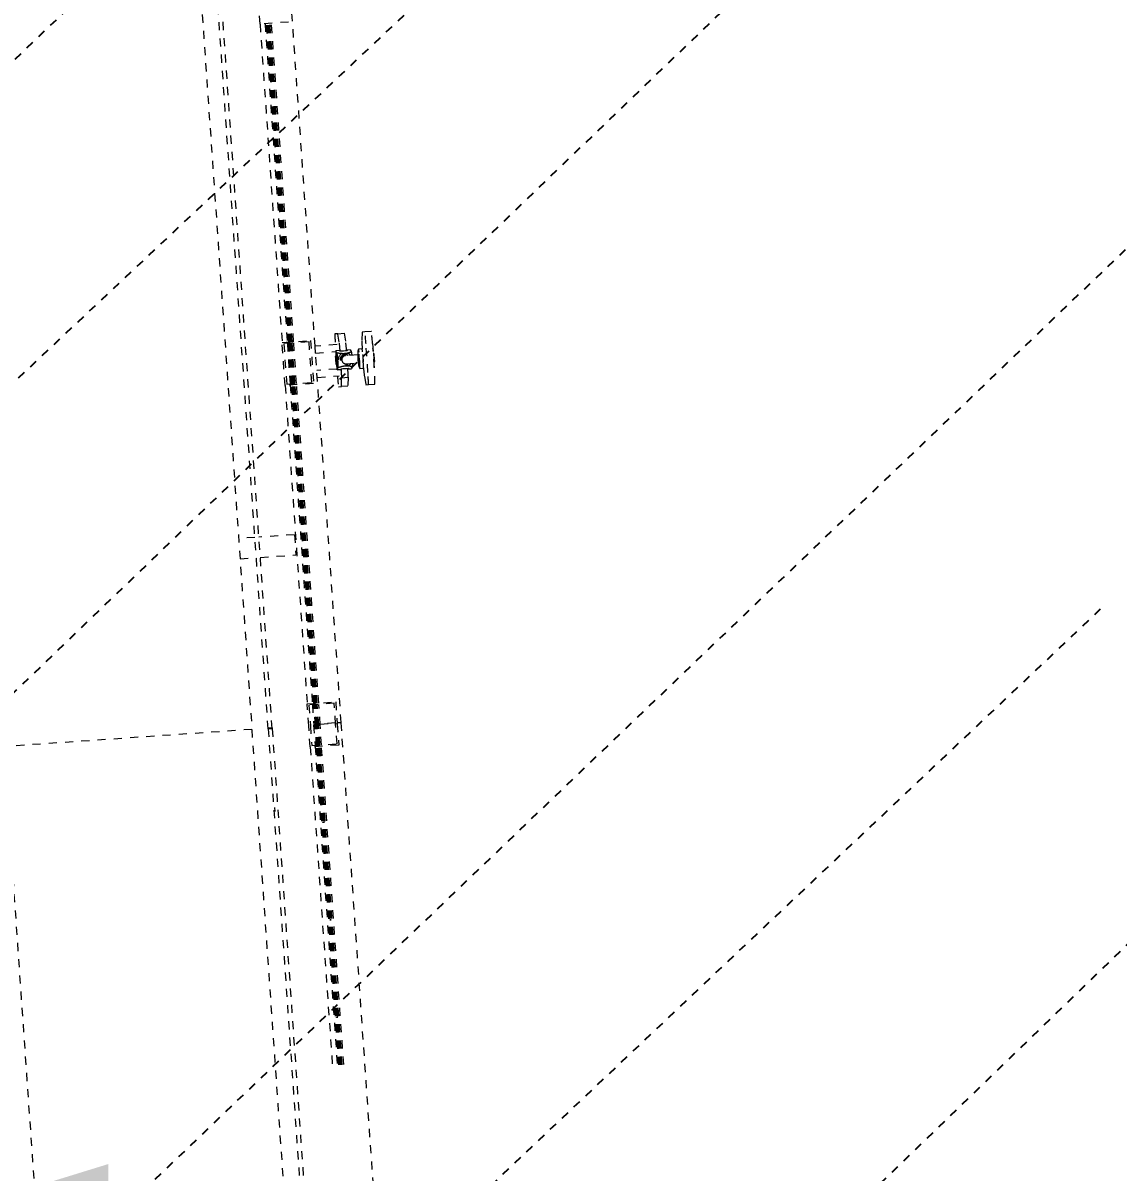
# Model space of a CAD drawing. Header units: millimetres. Extents: x 50357 to 985146, y 723188 to 1803594.
# Drawn here: x 829725.69 to 829739.13, y 818152.37 to 818166.48 of the extents above; entities that cross this region are included whole.
import ezdxf
from ezdxf.xclip import XClip

# ---------------------------------------------------------------- set-up
doc = ezdxf.new("R2010")
doc.units = ezdxf.units.MM
doc.header["$LTSCALE"] = 3
doc.header["$MEASUREMENT"] = 0
for name, pattern in [('DASHED2', [0.375, 0.25, -0.125]), ('Member Hidden', [4.5, 2.5, -2]), ('x-baseplan$0$DGN Style 2', [1.94727e-06, 0, -1.94727e-06])]:
    doc.linetypes.add(name, pattern=pattern)
for name, color, linetype in [('-Section line', 7, 'Continuous'), ('00_Xref', 7, 'Continuous'), ('UAJ-00XREF', 7, 'Continuous')]:
    doc.layers.add(name, color=color, linetype=linetype)
doc.layers.add('A-DETL-MBND', color=5, linetype='Continuous', lineweight=13)
for name, color, linetype, lineweight, true_color in [('A-FLOR', 7, 'Continuous', 5, 0x6e6e6e), ('A-FLOR-HRAL', 7, 'Continuous', 13, 0x6e6e6e), ('A-GENM', 7, 'Continuous', 13, 0x6e6e6e), ('A-MASS', 7, 'Continuous', 13, 0x6e6e6e), ('ADS280__', 7, 'Continuous', 13, 0x6e6e6e), ('ADS280_B', 7, 'Member Hidden', 13, 0x6e6e6e), ('ADS280_BSteel', 7, 'Continuous', 13, 0x6e6e6e)]:
    doc.layers.add(name, color=color, linetype=linetype, lineweight=lineweight, true_color=true_color)
doc.layers.add('x-baseplan$0$AR-ROAD_AR_BS_MI_', color=7, linetype='Continuous', true_color=0x6d6d6d)
doc.styles.add('Style-Arial', font='arial.ttf', dxfattribs={"width": 0.8, "height": 5})

# ---------------------------------------------------------------- blocks, each defined once
blk = doc.blocks.new('x-baseplan')
at = {"layer": 'x-baseplan$0$AR-ROAD_AR_BS_MI_', "linetype": 'x-baseplan$0$DGN Style 2'}
for p, q in [((834346.645, 818162.441), (834356.421, 818171.788)), ((834363.727, 818159.277), (834351.391, 818147.61))]:
    blk.add_line(p, q, dxfattribs=at)
at = {"layer": 'x-baseplan$0$AR-ROAD_AR_BS_MI_', "linetype": 'x-baseplan$0$DGN Style 2', "flags": 128}
for points in [[(834344.3, 818152.397), (834390.259, 818196.619), (834386.818, 818200.143), (834391.109, 818203.966), (834392.83, 818202.077), (834393.295, 818201.794), (834393.576, 818201.688), (834393.868, 818201.62), (834394.166, 818201.591), (834394.466, 818201.601), (834394.761, 818201.651), (834395.048, 818201.739), (834395.32, 818201.864), (834395.574, 818202.023), (834395.804, 818202.215), (834396.008, 818202.435), (834399.614, 818205.947), (834399.783, 818206.439), (834399.785, 818206.739), (834399.717, 818207.03), (834399.583, 818207.298), (834399.391, 818207.527), (834399.15, 818207.705), (834398.874, 818207.822), (834398.579, 818207.871), (834398.281, 818207.851), (834397.995, 818207.761), (834397.517, 818207.745), (834397.217, 818207.732), (834396.917, 818207.718), (834396.618, 818207.701), (834396.318, 818207.682), (834396.019, 818207.661), (834395.72, 818207.638), (834395.421, 818207.612), (834395.122, 818207.585), (834394.824, 818207.556), (834394.525, 818207.524), (834394.227, 818207.49), (834393.929, 818207.455), (834393.632, 818207.417), (834393.334, 818207.377), (834393.037, 818207.335), (834392.721, 818207.219), (834392.44, 818207.115), (834392.159, 818207.009), (834391.878, 818206.903), (834391.598, 818206.796), (834391.318, 818206.687), (834391.039, 818206.578), (834390.76, 818206.468), (834390.481, 818206.357), (834390.203, 818206.245), (834389.925, 818206.132), (834389.647, 818206.018), (834389.37, 818205.904), (834389.093, 818205.788), (834388.82, 818205.664), (834388.55, 818205.533), (834388.284, 818205.395), (834388.022, 818205.249), (834387.763, 818205.097), (834387.509, 818204.938), (834387.259, 818204.772), (834387.014, 818204.599), (834386.773, 818204.42), (834386.538, 818204.234), (834386.307, 818204.042), (834386.082, 818203.844), (834385.862, 818203.64), (834385.647, 818203.431), (834385.438, 818203.215), (834385.235, 818202.994), (834385.038, 818202.768), (834381.177, 818198.847), (834344.706, 818163.727), (834338.874, 818161.007)], [(834402.225, 818192.06), (834402.329, 818192.177), (834402.435, 818192.291), (834402.543, 818192.404), (834402.654, 818192.515), (834402.766, 818192.623), (834402.88, 818192.73), (834402.996, 818192.835), (834403.113, 818192.938), (834403.233, 818193.039), (834403.354, 818193.137), (834403.477, 818193.234), (834403.601, 818193.328), (834403.727, 818193.42), (834403.855, 818193.51), (834403.984, 818193.598), (834404.115, 818193.683), (834404.248, 818193.766), (834404.381, 818193.847), (834404.516, 818193.926), (834404.653, 818194.002), (834404.791, 818194.075), (834404.93, 818194.147), (834405.07, 818194.216), (834405.211, 818194.282), (834405.354, 818194.346), (834405.498, 818194.407), (834405.642, 818194.466), (834405.788, 818194.522), (834405.935, 818194.576), (834406.082, 818194.627), (834406.231, 818194.676), (834406.38, 818194.722), (834406.53, 818194.766), (834406.681, 818194.806), (834406.832, 818194.844), (834406.985, 818194.88), (834407.137, 818194.913), (834407.291, 818194.943), (834407.444, 818194.97), (834407.599, 818194.995), (834407.753, 818195.017), (834407.908, 818195.037), (834408.064, 818195.053), (834408.219, 818195.067), (834408.375, 818195.079), (834408.531, 818195.087), (834408.687, 818195.093), (834408.843, 818195.096), (834409, 818195.097), (834409.156, 818195.094), (834409.312, 818195.089), (834409.468, 818195.081), (834409.624, 818195.071), (834409.78, 818195.057), (834409.935, 818195.041), (834410.09, 818195.023), (834410.245, 818195.001), (834410.399, 818194.977), (834410.608, 818194.94), (834410.815, 818194.9), (834411.022, 818194.856), (834411.228, 818194.808), (834411.433, 818194.756), (834411.638, 818194.701), (834411.841, 818194.643), (834412.043, 818194.581), (834412.244, 818194.515), (834412.444, 818194.446), (834412.643, 818194.374), (834412.84, 818194.298), (834413.036, 818194.218), (834413.231, 818194.136), (834413.424, 818194.049), (834413.616, 818193.96), (834413.806, 818193.867), (834413.994, 818193.771), (834414.181, 818193.671), (834414.366, 818193.568), (834414.549, 818193.462), (834414.73, 818193.353), (834414.909, 818193.241), (834415.086, 818193.126), (834415.262, 818193.007), (834415.435, 818192.886), (834415.606, 818192.761), (834415.775, 818192.634), (834415.871, 818192.56), (834415.966, 818192.484), (834416.059, 818192.407), (834416.151, 818192.329), (834416.242, 818192.248), (834416.331, 818192.166), (834416.419, 818192.083), (834416.506, 818191.998), (834416.591, 818191.912), (834416.674, 818191.824), (834416.756, 818191.734), (834416.836, 818191.644), (834416.915, 818191.551), (834416.992, 818191.458), (834417.068, 818191.363), (834417.141, 818191.267), (834417.213, 818191.169), (834417.284, 818191.071), (834417.352, 818190.971), (834417.419, 818190.87), (834417.484, 818190.768), (834417.548, 818190.664), (834417.609, 818190.56), (834417.669, 818190.454), (834417.727, 818190.348), (834417.783, 818190.24), (834417.837, 818190.132), (834417.889, 818190.022), (834417.939, 818189.912), (834417.987, 818189.801), (834418.034, 818189.689), (834418.078, 818189.576), (834418.121, 818189.463), (834418.161, 818189.349), (834418.199, 818189.234), (834418.236, 818189.118), (834418.27, 818189.002), (834418.303, 818188.885), (834418.333, 818188.768), (834418.361, 818188.65), (834418.387, 818188.532), (834418.412, 818188.413), (834418.434, 818188.294), (834418.454, 818188.174), (834418.48, 818187.99), (834418.504, 818187.806), (834418.524, 818187.622), (834418.541, 818187.437), (834418.554, 818187.252), (834418.565, 818187.066), (834418.572, 818186.881), (834418.576, 818186.695), (834418.577, 818186.509), (834418.574, 818186.324), (834418.568, 818186.138), (834418.559, 818185.953), (834418.547, 818185.767), (834418.532, 818185.582), (834418.513, 818185.398), (834418.491, 818185.213), (834418.466, 818185.029), (834418.438, 818184.846), (834418.406, 818184.663), (834418.371, 818184.48), (834418.334, 818184.299), (834418.292, 818184.118), (834418.248, 818183.937), (834418.201, 818183.758), (834418.15, 818183.579), (834418.097, 818183.401), (834418.04, 818183.225), (834417.98, 818183.049), (834417.917, 818182.874), (834417.852, 818182.7), (834417.783, 818182.528), (834417.711, 818182.357), (834417.636, 818182.187), (834417.558, 818182.018), (834417.477, 818181.851), (834417.394, 818181.686), (834417.307, 818181.521), (834417.218, 818181.359), (834417.126, 818181.197), (834417.03, 818181.038), (834416.933, 818180.88), (834416.832, 818180.724), (834416.729, 818180.57), (834416.623, 818180.417), (834416.514, 818180.267), (834416.403, 818180.118), (834416.289, 818179.971), (834416.173, 818179.826), (834416.054, 818179.684), (834415.814, 818179.41), (834363.266, 818128.887), (834363.18, 818128.784), (834363.092, 818128.681), (834363.002, 818128.581), (834362.911, 818128.482), (834362.818, 818128.384), (834362.723, 818128.288), (834362.627, 818128.194), (834362.529, 818128.101), (834362.429, 818128.011), (834362.328, 818127.922), (834362.225, 818127.834), (834362.121, 818127.749), (834362.015, 818127.665), (834361.908, 818127.584), (834361.8, 818127.504), (834361.69, 818127.426), (834361.579, 818127.35), (834361.466, 818127.276), (834361.352, 818127.204), (834361.237, 818127.134), (834361.121, 818127.065), (834361.003, 818126.999), (834360.885, 818126.935), (834360.765, 818126.874), (834360.644, 818126.814), (834360.522, 818126.756), (834360.4, 818126.701), (834360.276, 818126.647), (834360.151, 818126.596), (834360.026, 818126.547), (834359.899, 818126.5), (834359.772, 818126.455), (834359.644, 818126.413), (834359.516, 818126.373), (834359.386, 818126.335), (834359.256, 818126.299), (834359.126, 818126.266), (834358.995, 818126.235), (834358.863, 818126.206), (834358.731, 818126.18), (834358.598, 818126.155), (834358.465, 818126.134), (834358.332, 818126.114), (834358.198, 818126.097), (834358.064, 818126.082), (834357.93, 818126.069), (834357.796, 818126.059), (834357.661, 818126.051), (834357.526, 818126.046), (834357.392, 818126.043), (834357.257, 818126.042), (834357.122, 818126.044), (834356.988, 818126.048), (834356.853, 818126.054), (834356.718, 818126.062), (834356.584, 818126.073), (834356.45, 818126.087), (834356.316, 818126.102), (834356.183, 818126.12), (834356.049, 818126.141), (834355.916, 818126.163), (834355.784, 818126.188), (834355.652, 818126.216), (834355.521, 818126.245), (834355.39, 818126.277), (834355.259, 818126.311), (834355.13, 818126.348), (834355, 818126.386), (834354.776, 818126.46), (834354.552, 818126.537), (834354.33, 818126.618), (834354.109, 818126.703), (834353.89, 818126.792), (834353.673, 818126.885), (834353.457, 818126.981), (834353.243, 818127.082), (834353.03, 818127.186), (834352.82, 818127.293), (834352.611, 818127.405), (834352.404, 818127.52), (834352.2, 818127.638), (834351.997, 818127.76), (834351.797, 818127.886), (834351.599, 818128.015), (834351.403, 818128.148), (834351.21, 818128.284), (834351.018, 818128.423), (834350.83, 818128.566), (834350.644, 818128.711), (834350.46, 818128.861), (834350.346, 818128.955), (834350.234, 818129.05), (834350.124, 818129.148), (834350.015, 818129.248), (834349.908, 818129.35), (834349.803, 818129.453), (834349.7, 818129.559), (834349.598, 818129.666), (834349.499, 818129.774), (834349.401, 818129.885), (834349.305, 818129.997), (834349.211, 818130.111), (834349.12, 818130.227), (834349.03, 818130.344), (834348.942, 818130.463), (834348.857, 818130.583), (834348.773, 818130.704), (834348.692, 818130.828), (834348.613, 818130.952), (834348.536, 818131.078), (834348.461, 818131.205), (834348.388, 818131.334), (834348.318, 818131.463), (834348.25, 818131.594), (834348.184, 818131.726), (834348.121, 818131.86), (834348.06, 818131.994), (834348.001, 818132.129), (834347.945, 818132.266), (834347.891, 818132.403), (834347.839, 818132.541), (834347.79, 818132.68), (834347.743, 818132.82), (834347.699, 818132.961), (834347.653, 818133.117), (834347.61, 818133.274), (834347.57, 818133.431), (834347.533, 818133.589), (834347.498, 818133.748), (834347.466, 818133.907), (834347.437, 818134.067), (834347.41, 818134.227), (834347.387, 818134.387), (834347.366, 818134.549), (834347.348, 818134.71), (834347.333, 818134.872), (834347.32, 818135.034), (834347.311, 818135.196), (834347.304, 818135.358), (834347.3, 818135.52), (834347.299, 818135.683), (834347.301, 818135.845), (834347.306, 818136.007), (834347.313, 818136.17), (834347.324, 818136.332), (834347.337, 818136.494), (834347.353, 818136.655), (834347.371, 818136.817), (834347.384, 818136.916), (834347.398, 818137.015), (834347.415, 818137.114), (834347.432, 818137.213), (834347.452, 818137.311), (834347.473, 818137.409), (834347.496, 818137.507), (834347.521, 818137.604), (834347.547, 818137.701), (834347.575, 818137.797), (834347.605, 818137.893), (834347.636, 818137.988), (834347.669, 818138.083), (834347.704, 818138.177), (834347.74, 818138.27), (834347.778, 818138.363), (834347.818, 818138.455), (834347.859, 818138.547), (834347.902, 818138.638), (834347.946, 818138.727), (834347.992, 818138.817), (834348.039, 818138.905), (834348.088, 818138.992), (834348.139, 818139.079), (834348.191, 818139.165), (834348.244, 818139.25), (834348.299, 818139.334), (834348.355, 818139.416), (834348.413, 818139.498), (834348.473, 818139.579), (834348.533, 818139.659), (834348.595, 818139.738), (834348.659, 818139.815), (834350.775, 818142.316), (834402.225, 818192.06)], [(834340.284, 818140.931), (834394.617, 818193.001), (834398.741, 818188.692)], [(834358.238, 818169.723), (834356.523, 818167.837), (834343.167, 818155.274)]]:
    blk.add_lwpolyline(points, dxfattribs=at)
blk = doc.blocks.new('Railing - End-Caps_0070CER10-01A-V9-BRIDGE DECK LEVEL')
at = {"layer": 'A-FLOR-HRAL'}
for p, q in [((-39, 0), (-39, 0)), ((39, 0), (40, 0)), ((-37, -2), (-39, -2)), ((-7, -2), (-37, -2)), ((37, -2), (11, -2)), ((40, -2), (37, -2))]:
    blk.add_line(p, q, dxfattribs=at)
blk = doc.blocks.new('Railing - End-Caps_0070CER10-01A-1332043-BRIDGE DECK LEVEL')
at = {"layer": 'A-FLOR-HRAL'}
for p, q in [((-39, 0), (-38, 0)), ((-38, -2), (-39, -2))]:
    blk.add_line(p, q, dxfattribs=at)
blk = doc.blocks.new('Railing - Sabco_Joint-1451159-BRIDGE DECK LEVEL')
at = {"layer": 'A-FLOR-HRAL'}
for p, q in [((-9, 1), (-8, 1)), ((-9, 1), (-9, 0)), ((-8, 1), (-2, 1)), ((-8, 0), (-8, 1)), ((-1, 0), (-1, 1)), ((1, 1), (8, 1)), ((1, 1), (1, 0)), ((8, 1), (9, 1)), ((8, 1), (8, 0)), ((9, 1), (9, 0)), ((-8, 0), (-9, 0)), ((-2, 0), (-8, 0)), ((8, 0), (1, 0)), ((9, 0), (8, 0))]:
    blk.add_line(p, q, dxfattribs=at)
blk = doc.blocks.new('A')
at = {"layer": 'A-DETL-MBND', "color": 8, "linetype": 'DASHED2', "ltscale": 5}
blk.add_line((834553093, 818170798), (834553097, 818170748), dxfattribs=at)
at = {"layer": 'A-FLOR', "color": 8, "linetype": 'DASHED2', "ltscale": 5}
blk.add_line((834551230, 818150677), (834549771, 818171542), dxfattribs=at)
at = {"layer": 'A-FLOR-HRAL', "color": 8, "linetype": 'DASHED2', "ltscale": 5}
for p, q in [((834553014, 818171762), (834550418, 818208885)), ((834553063, 818171765), (834550468, 818208888)), ((834552972, 818180422), (834553246, 818176512)), ((834553265, 818176513), (834552991, 818180424)), ((834553267, 818176513), (834552994, 818180424)), ((834553275, 818176514), (834553001, 818180424)), ((834553276, 818176514), (834553003, 818180424)), ((834553277, 818176514), (834553004, 818180424)), ((834553283, 818176514), (834553010, 818180425)), ((834553284, 818176515), (834553011, 818180425)), ((834553285, 818176515), (834553012, 818180425)), ((834553286, 818176515), (834553013, 818180425)), ((834553293, 818176515), (834553019, 818180426)), ((834553294, 818176515), (834553020, 818180426)), ((834553295, 818176515), (834553022, 818180426)), ((834553303, 818176516), (834553029, 818180426)), ((834553305, 818176516), (834553032, 818180426)), ((834553324, 818176517), (834553051, 818180428)), ((834553339, 818176002), (834553304, 818176501)), ((834553341, 818176002), (834553306, 818176501)), ((834553360, 818176004), (834553325, 818176502)), ((834553247, 818176497), (834553281, 818175998)), ((834553300, 818175999), (834553266, 818176498)), ((834553303, 818176000), (834553268, 818176498)), ((834553311, 818176000), (834553276, 818176499)), ((834553312, 818176000), (834553277, 818176499)), ((834553313, 818176000), (834553278, 818176499)), ((834553319, 818176001), (834553284, 818176499)), ((834553320, 818176001), (834553285, 818176500)), ((834553321, 818176001), (834553286, 818176500)), ((834553322, 818176001), (834553287, 818176500)), ((834553328, 818176001), (834553294, 818176500)), ((834553329, 818176001), (834553295, 818176500)), ((834553331, 818176002), (834553296, 818176500)), ((834553282, 818175983), (834553556, 818172073)), ((834553575, 818172074), (834553302, 818175984)), ((834553577, 818172074), (834553304, 818175985)), ((834553585, 818172075), (834553312, 818175985)), ((834553586, 818172075), (834553313, 818175985)), ((834553587, 818172075), (834553314, 818175985)), ((834553594, 818172075), (834553320, 818175986)), ((834553595, 818172075), (834553321, 818175986)), ((834553596, 818172075), (834553322, 818175986)), ((834553597, 818172075), (834553323, 818175986)), ((834553603, 818172076), (834553330, 818175986)), ((834553604, 818172076), (834553331, 818175986)), ((834553605, 818172076), (834553332, 818175987)), ((834553613, 818172077), (834553340, 818175987)), ((834553615, 818172077), (834553342, 818175987)), ((834553634, 818172078), (834553361, 818175989)), ((834553557, 818172058), (834553574, 818171806)), ((834553594, 818171807), (834553576, 818172059)), ((834553596, 818171807), (834553578, 818172059)), ((834553603, 818171810), (834553586, 818172060)), ((834553605, 818171808), (834553587, 818172060)), ((834553606, 818171808), (834553588, 818172060)), ((834553612, 818171808), (834553595, 818172060)), ((834553613, 818171808), (834553596, 818172060)), ((834553614, 818171808), (834553597, 818172060)), ((834553615, 818171808), (834553598, 818172061)), ((834553622, 818171809), (834553604, 818172061)), ((834553623, 818171809), (834553605, 818172061)), ((834553624, 818171809), (834553606, 818172061)), ((834553632, 818171810), (834553614, 818172062)), ((834553634, 818171810), (834553616, 818172062)), ((834553653, 818171811), (834553635, 818172063)), ((834553063, 818171773), (834553013, 818171769)), ((834553013, 818171769), (834553013, 818171763)), ((834553014, 818171762), (834553063, 818171765)), ((834553014, 818171762), (834555086, 818142116)), ((834553063, 818171773), (834553063, 818171766)), ((834553063, 818171765), (834555139, 818142070)), ((834553572, 818171808), (834553590, 818171559)), ((834553572, 818171808), (834553574, 818171808)), ((834553595, 818171807), (834553577, 818171806)), ((834553609, 818171560), (834553592, 818171803)), ((834553611, 818171560), (834553594, 818171803)), ((834553603, 818171808), (834553596, 818171807)), ((834553619, 818171561), (834553602, 818171803)), ((834553603, 818171810), (834553604, 818171810)), ((834553620, 818171561), (834553603, 818171810)), ((834553621, 818171561), (834553604, 818171810)), ((834553606, 818171808), (834553605, 818171808)), ((834553612, 818171808), (834553606, 818171808)), ((834553628, 818171561), (834553610, 818171808)), ((834553628, 818171561), (834553610, 818171808)), ((834553613, 818171808), (834553612, 818171808)), ((834553614, 818171808), (834553613, 818171808)), ((834553631, 818171562), (834553613, 818171808)), ((834553631, 818171562), (834553613, 818171808)), ((834553615, 818171808), (834553614, 818171808)), ((834553622, 818171809), (834553615, 818171808)), ((834553637, 818171562), (834553620, 818171809)), ((834553638, 818171562), (834553621, 818171809)), ((834553623, 818171809), (834553622, 818171809)), ((834553639, 818171562), (834553622, 818171807)), ((834553632, 818171810), (834553624, 818171809)), ((834553647, 818171563), (834553630, 818171807)), ((834553651, 818171811), (834553632, 818171810)), ((834553649, 818171563), (834553632, 818171808)), ((834553668, 818171564), (834553651, 818171811)), ((834553591, 818171544), (834553864, 818167633)), ((834553883, 818167635), (834553610, 818171545)), ((834553886, 818167635), (834553612, 818171545)), ((834553893, 818167635), (834553620, 818171546)), ((834553895, 818167635), (834553621, 818171546)), ((834553896, 818167636), (834553622, 818171546)), ((834553902, 818167636), (834553629, 818171546)), ((834553902, 818167636), (834553629, 818171546)), ((834553905, 818167636), (834553632, 818171547)), ((834553905, 818167636), (834553632, 818171547)), ((834553911, 818167637), (834553638, 818171547)), ((834553912, 818167637), (834553639, 818171547)), ((834553914, 818167637), (834553640, 818171547)), ((834553921, 818167637), (834553648, 818171548)), ((834553924, 818167637), (834553650, 818171548)), ((834553943, 818167639), (834553669, 818171549))]:
    blk.add_line(p, q, dxfattribs=at)
at = {"layer": 'A-FLOR-HRAL', "color": 8, "linetype": 'DASHED2', "ltscale": 5, "flags": 128}
for points in [[(834553577, 818171806), (834553576, 818171806), (834553576, 818171806), (834553575, 818171806), (834553575, 818171806), (834553575, 818171806), (834553574, 818171806)], [(834553596, 818171807), (834553595, 818171807), (834553595, 818171807), (834553594, 818171807), (834553594, 818171807), (834553594, 818171807), (834553594, 818171807)], [(834553624, 818171809), (834553624, 818171809), (834553623, 818171809), (834553623, 818171809), (834553623, 818171809), (834553623, 818171809), (834553623, 818171809), (834553623, 818171809)], [(834553634, 818171810), (834553634, 818171810), (834553634, 818171810), (834553633, 818171810), (834553633, 818171810), (834553632, 818171810), (834553632, 818171810)], [(834553653, 818171811), (834553653, 818171811), (834553653, 818171811), (834553652, 818171811), (834553652, 818171811), (834553651, 818171811), (834553651, 818171811)]]:
    blk.add_lwpolyline(points, dxfattribs=at)
at = {"layer": 'A-GENM', "color": 8, "linetype": 'DASHED2', "ltscale": 5}
for p, q in [((834554277, 818176644), (834554198, 818176639)), ((834553866, 818176615), (834553831, 818176613)), ((834553866, 818176615), (834553946, 818176621)), ((834553884, 818176511), (834553866, 818176615)), ((834553946, 818176621), (834553963, 818176516)), ((834554165, 818176636), (834554162, 818176529)), ((834554198, 818176639), (834554165, 818176636)), ((834553842, 818176396), (834553842, 818176387)), ((834553886, 818176409), (834553843, 818176406)), ((834553887, 818176408), (834553844, 818176405)), ((834553856, 818176382), (834553844, 818176405)), ((834553892, 818176399), (834553887, 818176408)), ((834554019, 818176418), (834553976, 818176415)), ((834554019, 818176417), (834553976, 818176414)), ((834553976, 818176414), (834553981, 818176405)), ((834554019, 818176417), (834554032, 818176395)), ((834554121, 818176425), (834554112, 818176400)), ((834554120, 818176362), (834554117, 818176356)), ((834554125, 818176363), (834554120, 818176362)), ((834554164, 818176429), (834554121, 818176426)), ((834554237, 818176140), (834554213, 818176489)), ((834554293, 818176495), (834554317, 818176146)), ((834554307, 818176375), (834554305, 818176375)), ((834554311, 818176370), (834554307, 818176375)), ((834553841, 818176343), (834553838, 818176337)), ((834553847, 818176343), (834553842, 818176343)), ((834553845, 818176347), (834553846, 818176340)), ((834553845, 818176239), (834553849, 818176233)), ((834553849, 818176233), (834553854, 818176234)), ((834553853, 818176237), (834553853, 818176229)), ((834553958, 818176356), (834553954, 818176356)), ((834553962, 818176236), (834553966, 818176236)), ((834554124, 818176259), (834554128, 818176253)), ((834554128, 818176253), (834554133, 818176253)), ((834554177, 818176356), (834554173, 818176356)), ((834554179, 818176266), (834554183, 818176267)), ((834554315, 818176266), (834554318, 818176272)), ((834553856, 818176190), (834553857, 818176181)), ((834553860, 818176172), (834553869, 818176196)), ((834553903, 818176175), (834553860, 818176172)), ((834553860, 818176171), (834553902, 818176174)), ((834553903, 818176175), (834553907, 818176185)), ((834553914, 818176074), (834553994, 818176080)), ((834553994, 818176080), (834553991, 818175972)), ((834553992, 818176180), (834554035, 818176183)), ((834553996, 818176191), (834553993, 818176181)), ((834554035, 818176184), (834553993, 818176181)), ((834554045, 818176208), (834554035, 818176184)), ((834554125, 818176214), (834554137, 818176191)), ((834554138, 818176190), (834554181, 818176193)), ((834554193, 818176092), (834554211, 818175988)), ((834553877, 818175964), (834553911, 818175967)), ((834553911, 818175967), (834553914, 818176074)), ((834553991, 818175972), (834553911, 818175967)), ((834554211, 818175988), (834554243, 818175990)), ((834554243, 818175990), (834554323, 818175996))]:
    blk.add_line(p, q, dxfattribs=at)
at = {"layer": 'A-GENM', "color": 8, "linetype": 'DASHED2', "ltscale": 5, "flags": 128}
for points in [[(834553981, 818176405), (834553960, 818176403), (834553937, 818176401), (834553913, 818176400), (834553892, 818176399)], [(834553907, 818176185), (834553928, 818176187), (834553951, 818176188), (834553974, 818176190), (834553996, 818176191)]]:
    blk.add_lwpolyline(points, dxfattribs=at)
at = {"layer": 'A-GENM', "color": 8, "linetype": 'DASHED2', "ltscale": 5}
for centre, major_axis, ratio, start_param, end_param in [((834554288, 818176494), (-10, 150), 0.031758, 4.712389, 6.283185), ((834553842, 818176463), (10, -150), 0.031758, 3.141593, 4.594379), ((834553897, 818176292), (16, -230), 0.031758, 2.058146, 2.827099), ((834553976, 818176297), (16, -230), 0.031758, 2.057168, 2.827099), ((834554180, 818176311), (-16, 230), 0.031758, 0.336403, 1.061059), ((834554208, 818176489), (-10, 150), 0.031758, 4.712389, 6.283185), ((834553851, 818176288), (-8, 118), 0.031758, 6.146423, 7.478118), ((834553957, 818176296), (-5.9, 84.8), 0.999496, 0.359433, 2.782159), ((834553894, 818176291), (-8, 118), 0.031758, 6.146423, 6.39036), ((834553958, 818176296), (-4.4, 63.2), 0.999496, 5.626964, 6.283185), ((834553984, 818176298), (-8, 118), 0.031758, 6.146423, 6.549085), ((834553957, 818176296), (-5.9, 84.8), 0.999496, 5.342383, 5.923752), ((834554027, 818176301), (-8, 118), 0.031758, 6.146423, 6.39036), ((834554124, 818176308), (-3.8, 54.9), 0.031758, 4.712389, 7.02559), ((834554130, 818176308), (-8, 118), 0.031758, 3.00483, 6.419948), ((834554129, 818176308), (-3.8, 54.9), 0.031758, 4.712389, 6.956384), ((834554173, 818176311), (-8, 118), 0.031758, 3.141593, 6.419948), ((834554305, 818176320), (-8, 118), 0.031758, 3.141593, 6.419948), ((834554311, 818176321), (-3.8, 54.9), 0.031758, 4.712389, 6.956384), ((834554314, 818176321), (-3.4, 48.8), 0.031758, 4.712389, 7.3785), ((834553842, 818176288), (-3.4, 48.8), 0.031758, 4.712389, 7.853982), ((834553842, 818176288), (-3.4, 48.8), 0.031758, 1.570796, 4.712389), ((834553845, 818176288), (-3.8, 54.9), 0.031758, 4.712389, 7.02559), ((834553845, 818176288), (-3.8, 54.9), 0.031758, 0.823303, 0.962388), ((834553845, 818176288), (-3.8, 54.9), 0.031758, 1.016033, 1.279559), ((834553850, 818176288), (-3.8, 54.9), 0.031758, 4.712389, 6.956384), ((834553845, 818176288), (-3.8, 54.9), 0.031758, 2.249607, 4.712389), ((834553845, 818176288), (-3.8, 54.9), 0.031758, 2.019595, 2.179204), ((834553851, 818176288), (-3.2, 45.6), 0.031758, 4.712389, 6.544985), ((834553851, 818176288), (-8, 118), 0.031758, 1.94666, 3.278355), ((834553850, 818176288), (-3.8, 54.9), 0.031758, 2.468394, 4.712389), ((834553851, 818176288), (-3.2, 45.6), 0.031758, 2.879793, 4.712389), ((834553958, 818176296), (-4.4, 63.2), 0.999496, 0, 3.141593), ((834553958, 818176296), (-4.2, 59.9), 0.999496, 0, 3.141593), ((834553962, 818176296), (-4.2, 59.9), 0.999496, 0, 3.141593), ((834553965, 818176296), (-3.5, 49.9), 0.999496, 0.897598, 0.963763), ((834553965, 818176296), (-3.5, 49.9), 0.999496, 2.692794, 2.78631), ((834553962, 818176296), (-4.2, 59.9), 0.999496, 5.718936, 6.283185), ((834553958, 818176296), (-4.4, 63.2), 0.999496, 3.141593, 3.791297), ((834553962, 818176296), (-4.2, 59.9), 0.999496, 3.141593, 3.699786), ((834553957, 818176296), (-5.9, 84.8), 0.999496, 3.501026, 4.080109), ((834554120, 818176307), (-3.4, 48.8), 0.031758, 4.712389, 7.853982), ((834554120, 818176307), (-3.4, 48.8), 0.031758, 1.570796, 4.712389), ((834554124, 818176308), (-3.8, 54.9), 0.031758, 0.823303, 0.962388), ((834554124, 818176308), (-3.8, 54.9), 0.031758, 1.016033, 1.279559), ((834554124, 818176308), (-3.8, 54.9), 0.031758, 2.019595, 2.179204), ((834554199, 818176313), (-5.9, 84.8), 0.999496, 0.948258, 1.00321), ((834554124, 818176308), (-3.8, 54.9), 0.031758, 2.249607, 4.712389), ((834554130, 818176308), (-3.2, 45.6), 0.031758, 5.032404, 6.544985), ((834554130, 818176308), (-3.2, 45.6), 0.031758, 4.712389, 4.974188), ((834554129, 818176308), (-3.8, 54.9), 0.031758, 2.468394, 4.712389), ((834554130, 818176308), (-3.2, 45.6), 0.031758, 2.879793, 4.712389), ((834554199, 818176313), (-5.9, 84.8), 0.999496, 2.138395, 2.193349), ((834554178, 818176311), (-3.2, 45.6), 0.031758, 6.021386, 6.283185), ((834554178, 818176311), (-3.2, 45.6), 0.031758, 5.759587, 6.001353), ((834554178, 818176311), (-3.2, 45.6), 0.031758, 5.497787, 5.736198), ((834554178, 818176311), (-3.2, 45.6), 0.031758, 5.235988, 5.483134), ((834554178, 818176311), (-3.2, 45.6), 0.031758, 4.712389, 5.22709), ((834554178, 818176311), (-3.2, 45.6), 0.031758, 4.454881, 4.712389), ((834554178, 818176311), (-3.2, 45.6), 0.031758, 4.197688, 4.45059), ((834554178, 818176311), (-3.2, 45.6), 0.031758, 3.941644, 4.18879), ((834554178, 818176311), (-3.2, 45.6), 0.031758, 3.68858, 3.926991), ((834554178, 818176311), (-3.2, 45.6), 0.031758, 3.444889, 3.665191), ((834554178, 818176311), (-3.2, 45.6), 0.031758, 3.141593, 3.403392), ((834554311, 818176321), (-3.8, 54.9), 0.031758, 2.468394, 4.712389), ((834554314, 818176321), (-3.4, 48.8), 0.031758, 1.927043, 4.712389), ((834553866, 818176114), (10, -150), 0.031758, 4.830399, 6.283185), ((834553894, 818176291), (-8, 118), 0.031758, 3.034418, 3.278355), ((834553897, 818176292), (16, -230), 0.031758, 0.336403, 1.083905), ((834553976, 818176297), (16, -230), 0.031758, 0.336403, 1.084871), ((834553984, 818176298), (-8, 118), 0.031758, 2.843119, 3.278355), ((834554027, 818176301), (-8, 118), 0.031758, 3.034418, 3.278355), ((834554180, 818176311), (-16, 230), 0.031758, 2.080911, 2.827099), ((834554232, 818176140), (-10, 150), 0.031758, 3.141593, 4.712389), ((834554312, 818176145), (-10, 150), 0.031758, 3.141593, 4.712389)]:
    blk.add_ellipse(centre, major_axis=major_axis, ratio=ratio, start_param=start_param, end_param=end_param, dxfattribs=at)
for points, knots in [([(834553870, 818176233), (834553870, 818176234), (834553870, 818176236), (834553870, 818176238), (834553870, 818176241), (834553870, 818176242), (834553870, 818176244), (834553870, 818176246), (834553870, 818176248), (834553870, 818176250), (834553870, 818176253), (834553870, 818176255), (834553870, 818176257), (834553870, 818176258), (834553870, 818176259), (834553870, 818176260), (834553870, 818176262), (834553870, 818176264), (834553870, 818176267), (834553870, 818176270), (834553870, 818176273), (834553870, 818176275), (834553870, 818176276), (834553870, 818176278), (834553869, 818176280), (834553869, 818176283), (834553869, 818176286), (834553869, 818176290), (834553869, 818176293), (834553868, 818176297), (834553868, 818176300), (834553868, 818176302), (834553868, 818176303), (834553868, 818176305), (834553867, 818176306), (834553867, 818176309), (834553867, 818176313), (834553866, 818176316), (834553866, 818176318), (834553866, 818176319), (834553866, 818176321), (834553866, 818176322), (834553866, 818176323), (834553865, 818176324), (834553865, 818176326), (834553865, 818176329), (834553864, 818176332), (834553864, 818176334), (834553864, 818176335), (834553864, 818176337), (834553863, 818176339), (834553863, 818176341), (834553863, 818176344), (834553862, 818176347), (834553862, 818176352), (834553861, 818176358), (834553859, 818176366), (834553858, 818176374), (834553857, 818176380), (834553856, 818176382)], [0.2686936, 0.2686936, 0.2686936, 0.2686936, 0.2833333, 0.3, 0.3166667, 0.325, 0.3333333, 0.3416667, 0.35, 0.3666667, 0.3833333, 0.3916667, 0.3958333, 0.4, 0.4041667, 0.4083333, 0.4166667, 0.425, 0.4333333, 0.45, 0.4583333, 0.4625, 0.4666667, 0.4708333, 0.475, 0.4833333, 0.4916667, 0.5, 0.5083333, 0.5166667, 0.525, 0.5291667, 0.5333333, 0.5375, 0.5416667, 0.55, 0.5666667, 0.575, 0.5833333, 0.5916667, 0.5958333, 0.6, 0.6041667, 0.6083333, 0.6166667, 0.6333333, 0.65, 0.6583333, 0.6666667, 0.675, 0.6833333, 0.7, 0.7166667, 0.7333333, 0.7666667, 0.8, 0.8666667, 0.9333333, 1, 1, 1, 1]), ([(834553880, 818176378), (834553882, 818176378), (834553886, 818176377), (834553892, 818176377), (834553899, 818176376), (834553906, 818176375), (834553913, 818176374), (834553919, 818176373), (834553922, 818176373)], [0.4054361, 0.4054361, 0.4054361, 0.4054361, 0.5, 0.6, 0.7, 0.8, 0.9, 1, 1, 1, 1]), ([(834553922, 818176373), (834553925, 818176373), (834553929, 818176373), (834553934, 818176374), (834553937, 818176374), (834553941, 818176374), (834553946, 818176374), (834553950, 818176374), (834553952, 818176375)], [0, 0, 0, 0, 0.333333, 0.416667, 0.5, 0.666667, 0.833333, 1, 1, 1, 1]), ([(834553952, 818176375), (834553954, 818176375), (834553957, 818176375), (834553962, 818176375), (834553967, 818176376), (834553970, 818176376), (834553975, 818176377), (834553978, 818176377), (834553981, 818176377)], [0, 0, 0, 0, 0.166667, 0.333333, 0.5, 0.583333, 0.666667, 1, 1, 1, 1]), ([(834553981, 818176377), (834553984, 818176378), (834553988, 818176379), (834553994, 818176381), (834554000, 818176383), (834554005, 818176384), (834554010, 818176386), (834554016, 818176388), (834554023, 818176391), (834554029, 818176394), (834554032, 818176395)], [0, 0, 0, 0, 0.1, 0.2, 0.3, 0.4, 0.5, 0.6, 0.8, 1, 1, 1, 1]), ([(834554032, 818176395), (834554032, 818176392), (834554033, 818176386), (834554035, 818176378), (834554036, 818176370), (834554037, 818176364), (834554038, 818176360), (834554038, 818176356), (834554039, 818176354), (834554039, 818176352), (834554039, 818176352)], [0, 0, 0, 0, 0.0666667, 0.1333333, 0.2, 0.2333333, 0.2666667, 0.2833333, 0.3, 0.307938, 0.307938, 0.307938, 0.307938]), ([(834554112, 818176400), (834554111, 818176398), (834554111, 818176392), (834554111, 818176383), (834554111, 818176375), (834554111, 818176369), (834554111, 818176365), (834554111, 818176361), (834554111, 818176358), (834554111, 818176356), (834554111, 818176354), (834554111, 818176352), (834554111, 818176351), (834554111, 818176349), (834554111, 818176346), (834554111, 818176343), (834554111, 818176341), (834554111, 818176340), (834554111, 818176339), (834554111, 818176338), (834554111, 818176337), (834554111, 818176335), (834554111, 818176333), (834554111, 818176330), (834554111, 818176326), (834554111, 818176323), (834554111, 818176322), (834554111, 818176320), (834554111, 818176319), (834554111, 818176317), (834554112, 818176314), (834554112, 818176310), (834554112, 818176307), (834554112, 818176303), (834554113, 818176300), (834554113, 818176297), (834554113, 818176295), (834554113, 818176293), (834554113, 818176292), (834554113, 818176290), (834554114, 818176287), (834554114, 818176284), (834554114, 818176281), (834554115, 818176279), (834554115, 818176277), (834554115, 818176276), (834554115, 818176275), (834554115, 818176274), (834554115, 818176272), (834554116, 818176270), (834554116, 818176267), (834554116, 818176265), (834554117, 818176263), (834554117, 818176261), (834554117, 818176260), (834554117, 818176258), (834554118, 818176255), (834554118, 818176253), (834554119, 818176249), (834554119, 818176245), (834554120, 818176238), (834554122, 818176231), (834554123, 818176222), (834554124, 818176217), (834554125, 818176214)], [0, 0, 0, 0, 0.066667, 0.133333, 0.2, 0.233333, 0.266667, 0.283333, 0.3, 0.316667, 0.325, 0.333333, 0.341667, 0.35, 0.366667, 0.383333, 0.391667, 0.395833, 0.4, 0.404167, 0.408333, 0.416667, 0.425, 0.433333, 0.45, 0.458333, 0.4625, 0.466667, 0.470833, 0.475, 0.483333, 0.491667, 0.5, 0.508333, 0.516667, 0.525, 0.529167, 0.533333, 0.5375, 0.541667, 0.55, 0.566667, 0.575, 0.583333, 0.591667, 0.595833, 0.6, 0.604167, 0.608333, 0.616667, 0.633333, 0.65, 0.658333, 0.666667, 0.675, 0.683333, 0.7, 0.716667, 0.733333, 0.766667, 0.8, 0.866667, 0.933333, 1, 1, 1, 1]), ([(834553869, 818176196), (834553869, 818176199), (834553870, 818176205), (834553870, 818176213), (834553870, 818176221), (834553870, 818176227), (834553870, 818176231), (834553870, 818176233)], [0, 0, 0, 0, 0.0666667, 0.1333333, 0.2, 0.2333333, 0.2666667, 0.2666667, 0.2666667, 0.2666667]), ([(834553992, 818176219), (834553989, 818176219), (834553986, 818176218), (834553981, 818176218), (834553978, 818176218), (834553973, 818176218), (834553968, 818176218), (834553965, 818176217), (834553963, 818176217)], [0, 0, 0, 0, 0.333333, 0.416667, 0.5, 0.666667, 0.833333, 1, 1, 1, 1]), ([(834554045, 818176208), (834554042, 818176209), (834554036, 818176211), (834554028, 818176212), (834554022, 818176214), (834554017, 818176215), (834554012, 818176216), (834554006, 818176217), (834553999, 818176218), (834553995, 818176218), (834553992, 818176219)], [0, 0, 0, 0, 0.2, 0.4, 0.5, 0.6, 0.7, 0.8, 0.9, 1, 1, 1, 1]), ([(834554046, 818176252), (834554046, 818176251), (834554046, 818176250), (834554046, 818176248), (834554046, 818176244), (834554046, 818176240), (834554046, 818176233), (834554045, 818176225), (834554045, 818176217), (834554045, 818176211), (834554045, 818176208)], [0.6920213, 0.6920213, 0.6920213, 0.6920213, 0.7, 0.7166667, 0.7333333, 0.7666667, 0.8, 0.8666667, 0.9333333, 1, 1, 1, 1]), ([(834553933, 818176214), (834553930, 818176214), (834553925, 818176213), (834553917, 818176211), (834553910, 818176209), (834553904, 818176207), (834553898, 818176205), (834553890, 818176203), (834553880, 818176200), (834553873, 818176197), (834553869, 818176196)], [0, 0, 0, 0, 0.1, 0.2, 0.3, 0.4, 0.5, 0.6, 0.8, 1, 1, 1, 1]), ([(834553963, 818176217), (834553961, 818176217), (834553957, 818176217), (834553952, 818176216), (834553948, 818176216), (834553945, 818176216), (834553940, 818176215), (834553936, 818176215), (834553933, 818176214)], [0, 0, 0, 0, 0.166667, 0.333333, 0.5, 0.583333, 0.666667, 1, 1, 1, 1])]:
    blk.add_open_spline(points, degree=3, knots=knots, dxfattribs=at)
blk.add_open_spline([(834553856, 818176382), (834553860, 818176382), (834553868, 818176380), (834553876, 818176379), (834553880, 818176378)], degree=3, dxfattribs=at)
at = {"layer": 'ADS280__', "color": 8, "linetype": 'DASHED2', "ltscale": 5}
for p, q in [((834550219, 818208865), (834552814, 818171755)), ((834552814, 818171755), (834546729, 818171330)), ((834552812, 818171755), (834554727, 818144372))]:
    blk.add_line(p, q, dxfattribs=at)
at = {"layer": 'ADS280_B', "color": 8, "linetype": 'DASHED2', "ltscale": 5}
for p, q in [((834553857, 818176482), (834553587, 818176463)), ((834553593, 818176378), (834553587, 818176463)), ((834553593, 818176378), (834553843, 818176396)), ((834554111, 818176357), (834553962, 818176346)), ((834553969, 818176247), (834554118, 818176257)), ((834554128, 818176358), (834554125, 818176358)), ((834554132, 818176258), (834554135, 818176258)), ((834553858, 818176181), (834553608, 818176164)), ((834553614, 818176079), (834553884, 818176098)), ((834552849, 818174113), (834552650, 818174099)), ((834553335, 818174147), (834552899, 818174117)), ((834553335, 818174147), (834553353, 818173898)), ((834552667, 818173850), (834552867, 818173864)), ((834552916, 818173867), (834553353, 818173898))]:
    blk.add_line(p, q, dxfattribs=at)
for start_param, end_param in [(0.96531, 1.763431), (1.832596, 2.617994), (0.523599, 0.937825), (0, 0.473234), (2.668358, 2.733873), (2.787241, 3.141593)]:
    blk.add_ellipse((834553965, 818176296), major_axis=(-3.5, 49.9), ratio=0.999496, start_param=start_param, end_param=end_param, dxfattribs=at)
at = {"layer": 'ADS280_BSteel', "color": 8, "linetype": 'DASHED2', "ltscale": 5}
for p, q in [((834553587, 818176463), (834552973, 818185257)), ((834552910, 818180418), (834552873, 818180947)), ((834553259, 818180442), (834552910, 818180418)), ((834552910, 818180418), (834553183, 818176507)), ((834553183, 818176507), (834553532, 818176532)), ((834553220, 818175979), (834553183, 818176507)), ((834553513, 818176515), (834553204, 818176494)), ((834553548, 818176017), (834553513, 818176515)), ((834553532, 818176532), (834553569, 818176003)), ((834553204, 818176494), (834553239, 818175995)), ((834553910, 818171840), (834553593, 818176378)), ((834553569, 818176003), (834553220, 818175979)), ((834553220, 818175979), (834553493, 818172068)), ((834553239, 818175995), (834553548, 818176017)), ((834553493, 818172068), (834553843, 818172093)), ((834553512, 818171798), (834553493, 818172068)), ((834553824, 818172076), (834553514, 818172055)), ((834553514, 818172055), (834553532, 818171800)), ((834553842, 818171821), (834553824, 818172076)), ((834553843, 818172093), (834553861, 818171823)), ((834553530, 818171540), (834553512, 818171798)), ((834553532, 818171800), (834553549, 818171556)), ((834553651, 818171821), (834553841, 818171835)), ((834553841, 818171835), (834553651, 818171821)), ((834553861, 818171823), (834553842, 818171821)), ((834553859, 818171578), (834553842, 818171821)), ((834553861, 818171836), (834553910, 818171840)), ((834553910, 818171840), (834553861, 818171836)), ((834553861, 818171823), (834553880, 818171564)), ((834555438, 818149991), (834553910, 818171840)), ((834553880, 818171564), (834553530, 818171540)), ((834553549, 818171556), (834553859, 818171578)), ((834553530, 818171540), (834553804, 818167629))]:
    blk.add_line(p, q, dxfattribs=at)
at = {"color": 8, "linetype": 'DASHED2', "rotation": 3.998705136005524}
for name, p in [('Railing - End-Caps_0070CER10-01A-1332043-BRIDGE DECK LEVEL', (834553612, 818171813)), ('Railing - Sabco_Joint-1451159-BRIDGE DECK LEVEL', (834553695, 818170614)), ('Railing - Sabco_Joint-1451159-BRIDGE DECK LEVEL', (834553779, 818169417)), ('Railing - Sabco_Joint-1451159-BRIDGE DECK LEVEL', (834553863, 818168220))]:
    blk.add_blockref(name, p, dxfattribs=at)
at = {"color": 8, "linetype": 'DASHED2', "extrusion": (0, 0, -1), "zscale": -1, "rotation": 356.0012948639943}
blk.add_blockref('Railing - End-Caps_0070CER10-01A-V9-BRIDGE DECK LEVEL', (-834553614, 818171808), dxfattribs=at)
blk = doc.blocks.new('3A35X-MAGP-P-LD-00-0')
at = {"layer": 'A-MASS', "color": 8, "lineweight": -3}
blk.add_blockref('A', (0, 0), dxfattribs=at)

msp = doc.modelspace()

# ---------------------------------------------------------------- block references
at = {"layer": '00_Xref'}
ref = msp.add_blockref('x-baseplan', (-4624.8147, 0), dxfattribs=at)
XClip(ref).set_block_clipping_path([(834202.4041511728, 818417.7787976696), (834906.6320897909, 818467.0097314056), (834956.0121295976, 817760.6488927433), (834251.7841909796, 817711.4179590072)])

# ---------------------------------------------------------------- next in the draw order: block references
at = {"layer": 'UAJ-00XREF', "ltscale": 0.5, "xscale": 0.0009999999999999998, "yscale": 0.0009999999999999998, "zscale": 0.0009999999999999998, "rotation": 359.9752874263863}
msp.add_blockref('3A35X-MAGP-P-LD-00-0', (-5177.1309, 346.0788, -0.0001), dxfattribs=at)

# ---------------------------------------------------------------- next in the draw order: texts
at = {"layer": '-Section line', "linetype": 'Continuous', "lineweight": 13, "insert": (829724.2347, 818150.6072), "char_height": 2.5, "width": 2.34967, "attachment_point": 1, "rotation": 90, "style": 'Style-Arial'}
msp.add_mtext('A', dxfattribs=at)

doc.saveas('drawing.dxf')
